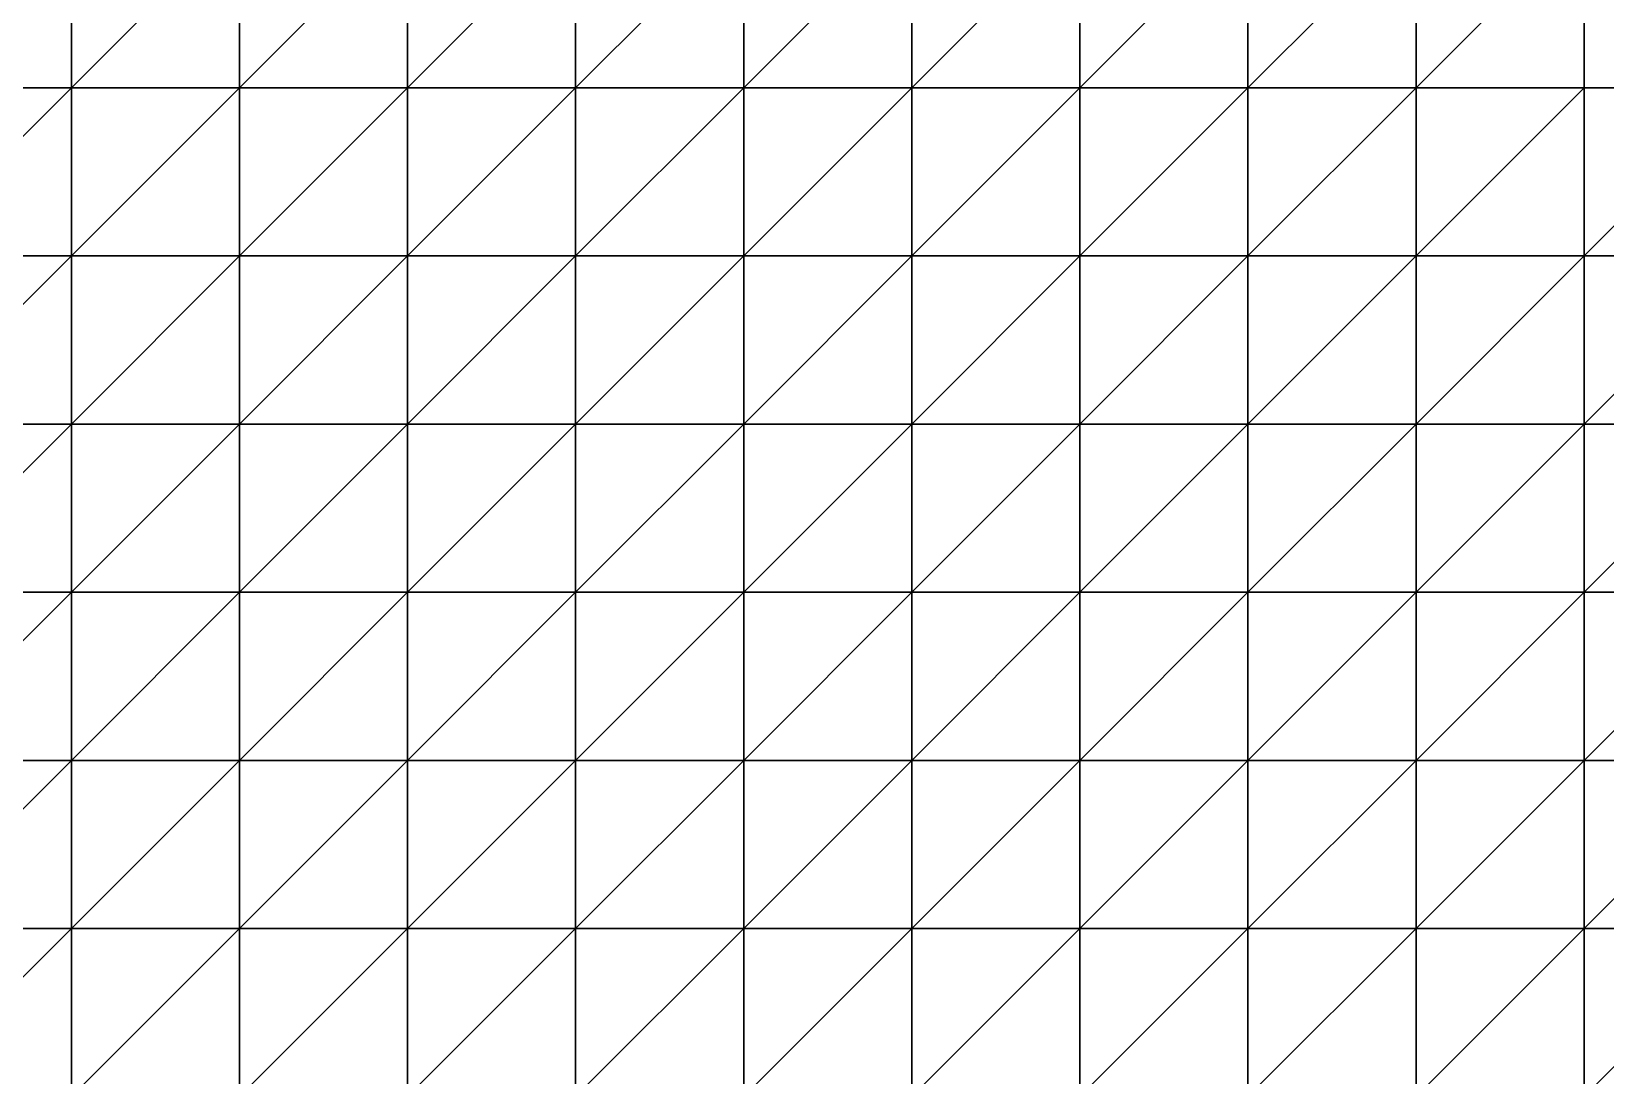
# Model space of a CAD drawing. Extents: x 292020 to 295740, y 4557680 to 4560040.
# Drawn here: x 295275.2 to 295462.5, y 4559542.5 to 4559666.7 of the extents above; entities that cross this region are included whole.
import ezdxf

# ---------------------------------------------------------------- set-up
doc = ezdxf.new("R2010")
doc.units = 0
doc.layers.add('RUN201_4_-_RUN201_NODOMAIN5_20X', color=7, linetype='CONTINUOUS')

msp = doc.modelspace()

# ---------------------------------------------------------------- linework, layer by layer
at = {"layer": 'RUN201_4_-_RUN201_NODOMAIN5_20X'}
for points in [[(295260, 4559680, 1820), (295260, 4559660, 1820), (295280, 4559680, 1820)], [(295280, 4559680, 1820), (295260, 4559660, 1820), (295280, 4559660, 1820)], [(295280, 4559680, 1900), (295260, 4559660, 1900), (295260, 4559680, 1900)], [(295280, 4559660, 1900), (295260, 4559660, 1900), (295280, 4559680, 1900)], [(295280, 4559680, 1820), (295280, 4559660, 1820), (295300, 4559680, 1820)], [(295300, 4559680, 1820), (295280, 4559660, 1820), (295300, 4559660, 1820)], [(295300, 4559680, 1900), (295280, 4559660, 1900), (295280, 4559680, 1900)], [(295300, 4559660, 1900), (295280, 4559660, 1900), (295300, 4559680, 1900)], [(295300, 4559680, 1820), (295300, 4559660, 1820), (295320, 4559680, 1820)], [(295320, 4559680, 1820), (295300, 4559660, 1820), (295320, 4559660, 1820)], [(295320, 4559680, 1900), (295300, 4559660, 1900), (295300, 4559680, 1900)], [(295320, 4559660, 1900), (295300, 4559660, 1900), (295320, 4559680, 1900)], [(295320, 4559680, 1820), (295320, 4559660, 1820), (295340, 4559680, 1820)], [(295340, 4559680, 1820), (295320, 4559660, 1820), (295340, 4559660, 1820)], [(295340, 4559680, 1900), (295320, 4559660, 1900), (295320, 4559680, 1900)], [(295340, 4559660, 1900), (295320, 4559660, 1900), (295340, 4559680, 1900)], [(295340, 4559680, 1820), (295340, 4559660, 1820), (295360, 4559680, 1820)], [(295360, 4559680, 1820), (295340, 4559660, 1820), (295360, 4559660, 1820)], [(295360, 4559680, 1900), (295340, 4559660, 1900), (295340, 4559680, 1900)], [(295360, 4559660, 1900), (295340, 4559660, 1900), (295360, 4559680, 1900)], [(295360, 4559680, 1820), (295360, 4559660, 1820), (295380, 4559680, 1820)], [(295380, 4559680, 1820), (295360, 4559660, 1820), (295380, 4559660, 1820)], [(295380, 4559680, 1900), (295360, 4559660, 1900), (295360, 4559680, 1900)], [(295380, 4559660, 1900), (295360, 4559660, 1900), (295380, 4559680, 1900)], [(295380, 4559660, 1820), (295380, 4559660, 1840), (295380, 4559680, 1820)], [(295380, 4559680, 1820), (295380, 4559660, 1840), (295380, 4559680, 1840)], [(295380, 4559680, 1840), (295380, 4559660, 1840), (295400, 4559680, 1840)], [(295400, 4559680, 1840), (295380, 4559660, 1840), (295400, 4559660, 1840)], [(295400, 4559680, 1900), (295380, 4559660, 1900), (295380, 4559680, 1900)], [(295400, 4559660, 1900), (295380, 4559660, 1900), (295400, 4559680, 1900)], [(295400, 4559660, 1840), (295400, 4559660, 1860), (295400, 4559680, 1840)], [(295400, 4559680, 1840), (295400, 4559660, 1860), (295400, 4559680, 1860)], [(295400, 4559680, 1860), (295400, 4559660, 1860), (295420, 4559680, 1860)], [(295420, 4559680, 1860), (295400, 4559660, 1860), (295420, 4559660, 1860)], [(295420, 4559680, 1900), (295400, 4559660, 1900), (295400, 4559680, 1900)], [(295420, 4559660, 1900), (295400, 4559660, 1900), (295420, 4559680, 1900)], [(295420, 4559660, 1860), (295420, 4559660, 1880), (295420, 4559680, 1860)], [(295420, 4559680, 1860), (295420, 4559660, 1880), (295420, 4559680, 1880)], [(295420, 4559680, 1880), (295420, 4559660, 1880), (295440, 4559680, 1880)], [(295440, 4559680, 1880), (295420, 4559660, 1880), (295440, 4559660, 1880)], [(295440, 4559680, 1900), (295420, 4559660, 1900), (295420, 4559680, 1900)], [(295440, 4559660, 1900), (295420, 4559660, 1900), (295440, 4559680, 1900)], [(295440, 4559680, 1880), (295440, 4559660, 1880), (295460, 4559680, 1880)], [(295460, 4559680, 1880), (295440, 4559660, 1880), (295460, 4559660, 1880)], [(295460, 4559680, 1900), (295440, 4559660, 1900), (295440, 4559680, 1900)], [(295460, 4559660, 1900), (295440, 4559660, 1900), (295460, 4559680, 1900)], [(295460, 4559660, 1880), (295460, 4559660, 1900), (295460, 4559680, 1880)], [(295460, 4559680, 1880), (295460, 4559660, 1900), (295460, 4559680, 1900)], [(295260, 4559660, 1820), (295260, 4559660, 1840), (295280, 4559660, 1820)], [(295280, 4559660, 1820), (295260, 4559660, 1840), (295280, 4559660, 1840)], [(295260, 4559660, 1840), (295260, 4559640, 1840), (295280, 4559660, 1840)], [(295280, 4559660, 1840), (295260, 4559640, 1840), (295280, 4559640, 1840)], [(295280, 4559660, 1900), (295260, 4559640, 1900), (295260, 4559660, 1900)], [(295280, 4559640, 1900), (295260, 4559640, 1900), (295280, 4559660, 1900)], [(295280, 4559660, 1820), (295280, 4559660, 1840), (295300, 4559660, 1820)], [(295300, 4559660, 1820), (295280, 4559660, 1840), (295300, 4559660, 1840)], [(295280, 4559660, 1840), (295280, 4559640, 1840), (295300, 4559660, 1840)], [(295300, 4559660, 1840), (295280, 4559640, 1840), (295300, 4559640, 1840)], [(295300, 4559660, 1900), (295280, 4559640, 1900), (295280, 4559660, 1900)], [(295300, 4559640, 1900), (295280, 4559640, 1900), (295300, 4559660, 1900)], [(295300, 4559660, 1820), (295300, 4559660, 1840), (295320, 4559660, 1820)], [(295320, 4559660, 1820), (295300, 4559660, 1840), (295320, 4559660, 1840)], [(295300, 4559660, 1840), (295300, 4559640, 1840), (295320, 4559660, 1840)], [(295320, 4559660, 1840), (295300, 4559640, 1840), (295320, 4559640, 1840)], [(295320, 4559660, 1900), (295300, 4559640, 1900), (295300, 4559660, 1900)], [(295320, 4559640, 1900), (295300, 4559640, 1900), (295320, 4559660, 1900)], [(295320, 4559660, 1820), (295320, 4559660, 1840), (295340, 4559660, 1820)], [(295340, 4559660, 1820), (295320, 4559660, 1840), (295340, 4559660, 1840)], [(295320, 4559660, 1840), (295320, 4559640, 1840), (295340, 4559660, 1840)], [(295340, 4559660, 1840), (295320, 4559640, 1840), (295340, 4559640, 1840)], [(295340, 4559660, 1900), (295320, 4559640, 1900), (295320, 4559660, 1900)], [(295340, 4559640, 1900), (295320, 4559640, 1900), (295340, 4559660, 1900)], [(295340, 4559660, 1820), (295340, 4559660, 1840), (295360, 4559660, 1820)], [(295360, 4559660, 1820), (295340, 4559660, 1840), (295360, 4559660, 1840)], [(295340, 4559660, 1840), (295340, 4559640, 1840), (295360, 4559660, 1840)], [(295360, 4559660, 1840), (295340, 4559640, 1840), (295360, 4559640, 1840)], [(295360, 4559660, 1900), (295340, 4559640, 1900), (295340, 4559660, 1900)], [(295360, 4559640, 1900), (295340, 4559640, 1900), (295360, 4559660, 1900)], [(295360, 4559660, 1820), (295360, 4559660, 1840), (295380, 4559660, 1820)], [(295380, 4559660, 1820), (295360, 4559660, 1840), (295380, 4559660, 1840)], [(295360, 4559660, 1840), (295360, 4559640, 1840), (295380, 4559660, 1840)], [(295380, 4559660, 1840), (295360, 4559640, 1840), (295380, 4559640, 1840)], [(295380, 4559660, 1900), (295360, 4559640, 1900), (295360, 4559660, 1900)], [(295380, 4559640, 1900), (295360, 4559640, 1900), (295380, 4559660, 1900)], [(295380, 4559660, 1820), (295380, 4559640, 1820), (295400, 4559660, 1820)], [(295400, 4559660, 1820), (295380, 4559640, 1820), (295400, 4559640, 1820)], [(295400, 4559660, 1820), (295380, 4559660, 1840), (295380, 4559660, 1820)], [(295400, 4559660, 1840), (295380, 4559660, 1840), (295400, 4559660, 1820)], [(295380, 4559660, 1820), (295380, 4559640, 1840), (295380, 4559640, 1820)], [(295380, 4559660, 1840), (295380, 4559640, 1840), (295380, 4559660, 1820)], [(295400, 4559660, 1900), (295380, 4559640, 1900), (295380, 4559660, 1900)], [(295400, 4559640, 1900), (295380, 4559640, 1900), (295400, 4559660, 1900)], [(295400, 4559640, 1820), (295400, 4559640, 1840), (295400, 4559660, 1820)], [(295400, 4559660, 1820), (295400, 4559640, 1840), (295400, 4559660, 1840)], [(295400, 4559660, 1840), (295400, 4559640, 1840), (295420, 4559660, 1840)], [(295420, 4559660, 1840), (295400, 4559640, 1840), (295420, 4559640, 1840)], [(295420, 4559660, 1840), (295400, 4559660, 1860), (295400, 4559660, 1840)], [(295420, 4559660, 1860), (295400, 4559660, 1860), (295420, 4559660, 1840)], [(295420, 4559660, 1920), (295400, 4559640, 1920), (295400, 4559660, 1920)], [(295420, 4559640, 1920), (295400, 4559640, 1920), (295420, 4559660, 1920)], [(295420, 4559660, 1900), (295400, 4559660, 1920), (295400, 4559660, 1900)], [(295420, 4559660, 1920), (295400, 4559660, 1920), (295420, 4559660, 1900)], [(295400, 4559660, 1900), (295400, 4559640, 1920), (295400, 4559640, 1900)], [(295400, 4559660, 1920), (295400, 4559640, 1920), (295400, 4559660, 1900)], [(295420, 4559640, 1840), (295420, 4559640, 1860), (295420, 4559660, 1840)], [(295420, 4559660, 1840), (295420, 4559640, 1860), (295420, 4559660, 1860)], [(295420, 4559660, 1860), (295420, 4559640, 1860), (295440, 4559660, 1860)], [(295440, 4559660, 1860), (295420, 4559640, 1860), (295440, 4559640, 1860)], [(295440, 4559660, 1860), (295420, 4559660, 1880), (295420, 4559660, 1860)], [(295440, 4559660, 1880), (295420, 4559660, 1880), (295440, 4559660, 1860)], [(295440, 4559660, 1920), (295420, 4559640, 1920), (295420, 4559660, 1920)], [(295440, 4559640, 1920), (295420, 4559640, 1920), (295440, 4559660, 1920)], [(295440, 4559660, 1900), (295420, 4559660, 1920), (295420, 4559660, 1900)], [(295440, 4559660, 1920), (295420, 4559660, 1920), (295440, 4559660, 1900)], [(295440, 4559640, 1860), (295440, 4559640, 1880), (295440, 4559660, 1860)], [(295440, 4559660, 1860), (295440, 4559640, 1880), (295440, 4559660, 1880)], [(295440, 4559660, 1880), (295440, 4559640, 1880), (295460, 4559660, 1880)], [(295460, 4559660, 1880), (295440, 4559640, 1880), (295460, 4559640, 1880)], [(295460, 4559660, 1920), (295440, 4559640, 1920), (295440, 4559660, 1920)], [(295460, 4559640, 1920), (295440, 4559640, 1920), (295460, 4559660, 1920)], [(295460, 4559660, 1900), (295440, 4559660, 1920), (295440, 4559660, 1900)], [(295460, 4559660, 1920), (295440, 4559660, 1920), (295460, 4559660, 1900)], [(295460, 4559660, 1880), (295460, 4559640, 1880), (295480, 4559660, 1880)], [(295480, 4559660, 1880), (295460, 4559640, 1880), (295480, 4559640, 1880)], [(295480, 4559660, 1900), (295460, 4559640, 1900), (295460, 4559660, 1900)], [(295480, 4559640, 1900), (295460, 4559640, 1900), (295480, 4559660, 1900)], [(295480, 4559660, 1880), (295460, 4559660, 1900), (295460, 4559660, 1880)], [(295480, 4559660, 1900), (295460, 4559660, 1900), (295480, 4559660, 1880)], [(295460, 4559640, 1900), (295460, 4559640, 1920), (295460, 4559660, 1900)], [(295460, 4559660, 1900), (295460, 4559640, 1920), (295460, 4559660, 1920)], [(295260, 4559640, 1840), (295260, 4559620, 1840), (295280, 4559640, 1840)], [(295280, 4559640, 1840), (295260, 4559620, 1840), (295280, 4559620, 1840)], [(295280, 4559640, 1900), (295260, 4559620, 1900), (295260, 4559640, 1900)], [(295280, 4559620, 1900), (295260, 4559620, 1900), (295280, 4559640, 1900)], [(295280, 4559640, 1840), (295280, 4559620, 1840), (295300, 4559640, 1840)], [(295300, 4559640, 1840), (295280, 4559620, 1840), (295300, 4559620, 1840)], [(295300, 4559640, 1900), (295280, 4559620, 1900), (295280, 4559640, 1900)], [(295300, 4559620, 1900), (295280, 4559620, 1900), (295300, 4559640, 1900)], [(295300, 4559640, 1840), (295300, 4559620, 1840), (295320, 4559640, 1840)], [(295320, 4559640, 1840), (295300, 4559620, 1840), (295320, 4559620, 1840)], [(295320, 4559640, 1900), (295300, 4559620, 1900), (295300, 4559640, 1900)], [(295320, 4559620, 1900), (295300, 4559620, 1900), (295320, 4559640, 1900)], [(295320, 4559640, 1820), (295320, 4559620, 1820), (295340, 4559640, 1820)], [(295340, 4559640, 1820), (295320, 4559620, 1820), (295340, 4559620, 1820)], [(295340, 4559640, 1820), (295320, 4559640, 1840), (295320, 4559640, 1820)], [(295340, 4559640, 1840), (295320, 4559640, 1840), (295340, 4559640, 1820)], [(295320, 4559640, 1820), (295320, 4559620, 1840), (295320, 4559620, 1820)], [(295320, 4559640, 1840), (295320, 4559620, 1840), (295320, 4559640, 1820)], [(295340, 4559640, 1920), (295320, 4559620, 1920), (295320, 4559640, 1920)], [(295340, 4559620, 1920), (295320, 4559620, 1920), (295340, 4559640, 1920)], [(295340, 4559640, 1900), (295320, 4559640, 1920), (295320, 4559640, 1900)], [(295340, 4559640, 1920), (295320, 4559640, 1920), (295340, 4559640, 1900)], [(295320, 4559640, 1900), (295320, 4559620, 1920), (295320, 4559620, 1900)], [(295320, 4559640, 1920), (295320, 4559620, 1920), (295320, 4559640, 1900)], [(295340, 4559640, 1820), (295340, 4559620, 1820), (295360, 4559640, 1820)], [(295360, 4559640, 1820), (295340, 4559620, 1820), (295360, 4559620, 1820)], [(295360, 4559640, 1820), (295340, 4559640, 1840), (295340, 4559640, 1820)], [(295360, 4559640, 1840), (295340, 4559640, 1840), (295360, 4559640, 1820)], [(295360, 4559640, 1920), (295340, 4559620, 1920), (295340, 4559640, 1920)], [(295360, 4559620, 1920), (295340, 4559620, 1920), (295360, 4559640, 1920)], [(295360, 4559640, 1900), (295340, 4559640, 1920), (295340, 4559640, 1900)], [(295360, 4559640, 1920), (295340, 4559640, 1920), (295360, 4559640, 1900)], [(295360, 4559640, 1820), (295360, 4559620, 1820), (295380, 4559640, 1820)], [(295380, 4559640, 1820), (295360, 4559620, 1820), (295380, 4559620, 1820)], [(295380, 4559640, 1820), (295360, 4559640, 1840), (295360, 4559640, 1820)], [(295380, 4559640, 1840), (295360, 4559640, 1840), (295380, 4559640, 1820)], [(295380, 4559640, 1920), (295360, 4559620, 1920), (295360, 4559640, 1920)], [(295380, 4559620, 1920), (295360, 4559620, 1920), (295380, 4559640, 1920)], [(295380, 4559640, 1900), (295360, 4559640, 1920), (295360, 4559640, 1900)], [(295380, 4559640, 1920), (295360, 4559640, 1920), (295380, 4559640, 1900)], [(295380, 4559640, 1820), (295380, 4559620, 1820), (295400, 4559640, 1820)], [(295400, 4559640, 1820), (295380, 4559620, 1820), (295400, 4559620, 1820)], [(295400, 4559640, 1920), (295380, 4559620, 1920), (295380, 4559640, 1920)], [(295400, 4559620, 1920), (295380, 4559620, 1920), (295400, 4559640, 1920)], [(295400, 4559640, 1900), (295380, 4559640, 1920), (295380, 4559640, 1900)], [(295400, 4559640, 1920), (295380, 4559640, 1920), (295400, 4559640, 1900)], [(295400, 4559640, 1820), (295400, 4559620, 1820), (295420, 4559640, 1820)], [(295420, 4559640, 1820), (295400, 4559620, 1820), (295420, 4559620, 1820)], [(295420, 4559640, 1820), (295400, 4559640, 1840), (295400, 4559640, 1820)], [(295420, 4559640, 1840), (295400, 4559640, 1840), (295420, 4559640, 1820)], [(295420, 4559640, 1920), (295400, 4559620, 1920), (295400, 4559640, 1920)], [(295420, 4559620, 1920), (295400, 4559620, 1920), (295420, 4559640, 1920)], [(295420, 4559620, 1820), (295420, 4559620, 1840), (295420, 4559640, 1820)], [(295420, 4559640, 1820), (295420, 4559620, 1840), (295420, 4559640, 1840)], [(295420, 4559640, 1840), (295420, 4559620, 1840), (295440, 4559640, 1840)], [(295440, 4559640, 1840), (295420, 4559620, 1840), (295440, 4559620, 1840)], [(295440, 4559640, 1840), (295420, 4559640, 1860), (295420, 4559640, 1840)], [(295440, 4559640, 1860), (295420, 4559640, 1860), (295440, 4559640, 1840)], [(295440, 4559640, 1920), (295420, 4559620, 1920), (295420, 4559640, 1920)], [(295440, 4559620, 1920), (295420, 4559620, 1920), (295440, 4559640, 1920)], [(295440, 4559620, 1840), (295440, 4559620, 1860), (295440, 4559640, 1840)], [(295440, 4559640, 1840), (295440, 4559620, 1860), (295440, 4559640, 1860)], [(295440, 4559640, 1860), (295440, 4559620, 1860), (295460, 4559640, 1860)], [(295460, 4559640, 1860), (295440, 4559620, 1860), (295460, 4559620, 1860)], [(295460, 4559640, 1860), (295440, 4559640, 1880), (295440, 4559640, 1860)], [(295460, 4559640, 1880), (295440, 4559640, 1880), (295460, 4559640, 1860)], [(295460, 4559640, 1920), (295440, 4559620, 1920), (295440, 4559640, 1920)], [(295460, 4559620, 1920), (295440, 4559620, 1920), (295460, 4559640, 1920)], [(295460, 4559620, 1860), (295460, 4559620, 1880), (295460, 4559640, 1860)], [(295460, 4559640, 1860), (295460, 4559620, 1880), (295460, 4559640, 1880)], [(295460, 4559640, 1880), (295460, 4559620, 1880), (295480, 4559640, 1880)], [(295480, 4559640, 1880), (295460, 4559620, 1880), (295480, 4559620, 1880)], [(295480, 4559640, 1920), (295460, 4559620, 1920), (295460, 4559640, 1920)], [(295480, 4559620, 1920), (295460, 4559620, 1920), (295480, 4559640, 1920)], [(295480, 4559640, 1900), (295460, 4559640, 1920), (295460, 4559640, 1900)], [(295480, 4559640, 1920), (295460, 4559640, 1920), (295480, 4559640, 1900)], [(295260, 4559620, 1820), (295260, 4559600, 1820), (295280, 4559620, 1820)], [(295280, 4559620, 1820), (295260, 4559600, 1820), (295280, 4559600, 1820)], [(295280, 4559620, 1820), (295260, 4559620, 1840), (295260, 4559620, 1820)], [(295280, 4559620, 1840), (295260, 4559620, 1840), (295280, 4559620, 1820)], [(295280, 4559620, 1900), (295260, 4559600, 1900), (295260, 4559620, 1900)], [(295280, 4559600, 1900), (295260, 4559600, 1900), (295280, 4559620, 1900)], [(295280, 4559620, 1820), (295280, 4559600, 1820), (295300, 4559620, 1820)], [(295300, 4559620, 1820), (295280, 4559600, 1820), (295300, 4559600, 1820)], [(295300, 4559620, 1820), (295280, 4559620, 1840), (295280, 4559620, 1820)], [(295300, 4559620, 1840), (295280, 4559620, 1840), (295300, 4559620, 1820)], [(295300, 4559620, 1900), (295280, 4559600, 1900), (295280, 4559620, 1900)], [(295300, 4559600, 1900), (295280, 4559600, 1900), (295300, 4559620, 1900)], [(295300, 4559620, 1820), (295300, 4559600, 1820), (295320, 4559620, 1820)], [(295320, 4559620, 1820), (295300, 4559600, 1820), (295320, 4559600, 1820)], [(295320, 4559620, 1820), (295300, 4559620, 1840), (295300, 4559620, 1820)], [(295320, 4559620, 1840), (295300, 4559620, 1840), (295320, 4559620, 1820)], [(295320, 4559620, 1920), (295300, 4559600, 1920), (295300, 4559620, 1920)], [(295320, 4559600, 1920), (295300, 4559600, 1920), (295320, 4559620, 1920)], [(295320, 4559620, 1900), (295300, 4559620, 1920), (295300, 4559620, 1900)], [(295320, 4559620, 1920), (295300, 4559620, 1920), (295320, 4559620, 1900)], [(295300, 4559620, 1900), (295300, 4559600, 1920), (295300, 4559600, 1900)], [(295300, 4559620, 1920), (295300, 4559600, 1920), (295300, 4559620, 1900)], [(295320, 4559620, 1800), (295320, 4559600, 1800), (295340, 4559620, 1800)], [(295340, 4559620, 1800), (295320, 4559600, 1800), (295340, 4559600, 1800)], [(295340, 4559620, 1800), (295320, 4559620, 1820), (295320, 4559620, 1800)], [(295340, 4559620, 1820), (295320, 4559620, 1820), (295340, 4559620, 1800)], [(295320, 4559620, 1800), (295320, 4559600, 1820), (295320, 4559600, 1800)], [(295320, 4559620, 1820), (295320, 4559600, 1820), (295320, 4559620, 1800)], [(295340, 4559620, 1920), (295320, 4559600, 1920), (295320, 4559620, 1920)], [(295340, 4559600, 1920), (295320, 4559600, 1920), (295340, 4559620, 1920)], [(295340, 4559620, 1800), (295340, 4559600, 1800), (295360, 4559620, 1800)], [(295360, 4559620, 1800), (295340, 4559600, 1800), (295360, 4559600, 1800)], [(295360, 4559620, 1800), (295340, 4559620, 1820), (295340, 4559620, 1800)], [(295360, 4559620, 1820), (295340, 4559620, 1820), (295360, 4559620, 1800)], [(295360, 4559620, 1920), (295340, 4559600, 1920), (295340, 4559620, 1920)], [(295360, 4559600, 1920), (295340, 4559600, 1920), (295360, 4559620, 1920)], [(295360, 4559620, 1800), (295360, 4559600, 1800), (295380, 4559620, 1800)], [(295380, 4559620, 1800), (295360, 4559600, 1800), (295380, 4559600, 1800)], [(295380, 4559620, 1800), (295360, 4559620, 1820), (295360, 4559620, 1800)], [(295380, 4559620, 1820), (295360, 4559620, 1820), (295380, 4559620, 1800)], [(295380, 4559620, 1920), (295360, 4559600, 1920), (295360, 4559620, 1920)], [(295380, 4559600, 1920), (295360, 4559600, 1920), (295380, 4559620, 1920)], [(295380, 4559620, 1800), (295380, 4559600, 1800), (295400, 4559620, 1800)], [(295400, 4559620, 1800), (295380, 4559600, 1800), (295400, 4559600, 1800)], [(295400, 4559620, 1800), (295380, 4559620, 1820), (295380, 4559620, 1800)], [(295400, 4559620, 1820), (295380, 4559620, 1820), (295400, 4559620, 1800)], [(295400, 4559620, 1920), (295380, 4559600, 1920), (295380, 4559620, 1920)], [(295400, 4559600, 1920), (295380, 4559600, 1920), (295400, 4559620, 1920)], [(295400, 4559600, 1800), (295400, 4559600, 1820), (295400, 4559620, 1800)], [(295400, 4559620, 1800), (295400, 4559600, 1820), (295400, 4559620, 1820)], [(295400, 4559620, 1820), (295400, 4559600, 1820), (295420, 4559620, 1820)], [(295420, 4559620, 1820), (295400, 4559600, 1820), (295420, 4559600, 1820)], [(295420, 4559620, 1920), (295400, 4559600, 1920), (295400, 4559620, 1920)], [(295420, 4559600, 1920), (295400, 4559600, 1920), (295420, 4559620, 1920)], [(295420, 4559620, 1820), (295420, 4559600, 1820), (295440, 4559620, 1820)], [(295440, 4559620, 1820), (295420, 4559600, 1820), (295440, 4559600, 1820)], [(295440, 4559620, 1820), (295420, 4559620, 1840), (295420, 4559620, 1820)], [(295440, 4559620, 1840), (295420, 4559620, 1840), (295440, 4559620, 1820)], [(295440, 4559620, 1920), (295420, 4559600, 1920), (295420, 4559620, 1920)], [(295440, 4559600, 1920), (295420, 4559600, 1920), (295440, 4559620, 1920)], [(295440, 4559600, 1820), (295440, 4559600, 1840), (295440, 4559620, 1820)], [(295440, 4559620, 1820), (295440, 4559600, 1840), (295440, 4559620, 1840)], [(295440, 4559620, 1840), (295440, 4559600, 1840), (295460, 4559620, 1840)], [(295460, 4559620, 1840), (295440, 4559600, 1840), (295460, 4559600, 1840)], [(295460, 4559620, 1840), (295440, 4559620, 1860), (295440, 4559620, 1840)], [(295460, 4559620, 1860), (295440, 4559620, 1860), (295460, 4559620, 1840)], [(295460, 4559620, 1920), (295440, 4559600, 1920), (295440, 4559620, 1920)], [(295460, 4559600, 1920), (295440, 4559600, 1920), (295460, 4559620, 1920)], [(295460, 4559600, 1840), (295460, 4559600, 1860), (295460, 4559620, 1840)], [(295460, 4559620, 1840), (295460, 4559600, 1860), (295460, 4559620, 1860)], [(295460, 4559620, 1860), (295460, 4559600, 1860), (295480, 4559620, 1860)], [(295480, 4559620, 1860), (295460, 4559600, 1860), (295480, 4559600, 1860)], [(295480, 4559620, 1860), (295460, 4559620, 1880), (295460, 4559620, 1860)], [(295480, 4559620, 1880), (295460, 4559620, 1880), (295480, 4559620, 1860)], [(295480, 4559620, 1920), (295460, 4559600, 1920), (295460, 4559620, 1920)], [(295480, 4559600, 1920), (295460, 4559600, 1920), (295480, 4559620, 1920)], [(295260, 4559600, 1800), (295260, 4559580, 1800), (295280, 4559600, 1800)], [(295280, 4559600, 1800), (295260, 4559580, 1800), (295280, 4559580, 1800)], [(295280, 4559600, 1800), (295260, 4559600, 1820), (295260, 4559600, 1800)], [(295280, 4559600, 1820), (295260, 4559600, 1820), (295280, 4559600, 1800)], [(295280, 4559600, 1900), (295260, 4559580, 1900), (295260, 4559600, 1900)], [(295280, 4559580, 1900), (295260, 4559580, 1900), (295280, 4559600, 1900)], [(295280, 4559600, 1800), (295280, 4559580, 1800), (295300, 4559600, 1800)], [(295300, 4559600, 1800), (295280, 4559580, 1800), (295300, 4559580, 1800)], [(295300, 4559600, 1800), (295280, 4559600, 1820), (295280, 4559600, 1800)], [(295300, 4559600, 1820), (295280, 4559600, 1820), (295300, 4559600, 1800)], [(295300, 4559600, 1900), (295280, 4559580, 1900), (295280, 4559600, 1900)], [(295300, 4559580, 1900), (295280, 4559580, 1900), (295300, 4559600, 1900)], [(295300, 4559600, 1800), (295300, 4559580, 1800), (295320, 4559600, 1800)], [(295320, 4559600, 1800), (295300, 4559580, 1800), (295320, 4559580, 1800)], [(295320, 4559600, 1800), (295300, 4559600, 1820), (295300, 4559600, 1800)], [(295320, 4559600, 1820), (295300, 4559600, 1820), (295320, 4559600, 1800)], [(295320, 4559600, 1920), (295300, 4559580, 1920), (295300, 4559600, 1920)], [(295320, 4559580, 1920), (295300, 4559580, 1920), (295320, 4559600, 1920)], [(295300, 4559600, 1900), (295300, 4559580, 1920), (295300, 4559580, 1900)], [(295300, 4559600, 1920), (295300, 4559580, 1920), (295300, 4559600, 1900)], [(295320, 4559600, 1800), (295320, 4559580, 1800), (295340, 4559600, 1800)], [(295340, 4559600, 1800), (295320, 4559580, 1800), (295340, 4559580, 1800)], [(295340, 4559600, 1920), (295320, 4559580, 1920), (295320, 4559600, 1920)], [(295340, 4559580, 1920), (295320, 4559580, 1920), (295340, 4559600, 1920)], [(295340, 4559600, 1800), (295340, 4559580, 1800), (295360, 4559600, 1800)], [(295360, 4559600, 1800), (295340, 4559580, 1800), (295360, 4559580, 1800)], [(295360, 4559600, 1920), (295340, 4559580, 1920), (295340, 4559600, 1920)], [(295360, 4559580, 1920), (295340, 4559580, 1920), (295360, 4559600, 1920)], [(295360, 4559600, 1800), (295360, 4559580, 1800), (295380, 4559600, 1800)], [(295380, 4559600, 1800), (295360, 4559580, 1800), (295380, 4559580, 1800)], [(295380, 4559600, 1920), (295360, 4559580, 1920), (295360, 4559600, 1920)], [(295380, 4559580, 1920), (295360, 4559580, 1920), (295380, 4559600, 1920)], [(295380, 4559600, 1800), (295380, 4559580, 1800), (295400, 4559600, 1800)], [(295400, 4559600, 1800), (295380, 4559580, 1800), (295400, 4559580, 1800)], [(295400, 4559600, 1920), (295380, 4559580, 1920), (295380, 4559600, 1920)], [(295400, 4559580, 1920), (295380, 4559580, 1920), (295400, 4559600, 1920)], [(295400, 4559600, 1800), (295400, 4559580, 1800), (295420, 4559600, 1800)], [(295420, 4559600, 1800), (295400, 4559580, 1800), (295420, 4559580, 1800)], [(295420, 4559600, 1800), (295400, 4559600, 1820), (295400, 4559600, 1800)], [(295420, 4559600, 1820), (295400, 4559600, 1820), (295420, 4559600, 1800)], [(295420, 4559600, 1920), (295400, 4559580, 1920), (295400, 4559600, 1920)], [(295420, 4559580, 1920), (295400, 4559580, 1920), (295420, 4559600, 1920)], [(295420, 4559580, 1800), (295420, 4559580, 1820), (295420, 4559600, 1800)], [(295420, 4559600, 1800), (295420, 4559580, 1820), (295420, 4559600, 1820)], [(295420, 4559600, 1820), (295420, 4559580, 1820), (295440, 4559600, 1820)], [(295440, 4559600, 1820), (295420, 4559580, 1820), (295440, 4559580, 1820)], [(295440, 4559600, 1920), (295420, 4559580, 1920), (295420, 4559600, 1920)], [(295440, 4559580, 1920), (295420, 4559580, 1920), (295440, 4559600, 1920)], [(295440, 4559580, 1820), (295440, 4559580, 1840), (295440, 4559600, 1820)], [(295440, 4559600, 1820), (295440, 4559580, 1840), (295440, 4559600, 1840)], [(295440, 4559600, 1840), (295440, 4559580, 1840), (295460, 4559600, 1840)], [(295460, 4559600, 1840), (295440, 4559580, 1840), (295460, 4559580, 1840)], [(295460, 4559600, 1920), (295440, 4559580, 1920), (295440, 4559600, 1920)], [(295460, 4559580, 1920), (295440, 4559580, 1920), (295460, 4559600, 1920)], [(295460, 4559580, 1840), (295460, 4559580, 1860), (295460, 4559600, 1840)], [(295460, 4559600, 1840), (295460, 4559580, 1860), (295460, 4559600, 1860)], [(295460, 4559600, 1860), (295460, 4559580, 1860), (295480, 4559600, 1860)], [(295480, 4559600, 1860), (295460, 4559580, 1860), (295480, 4559580, 1860)], [(295480, 4559600, 1920), (295460, 4559580, 1920), (295460, 4559600, 1920)], [(295480, 4559580, 1920), (295460, 4559580, 1920), (295480, 4559600, 1920)], [(295260, 4559580, 1800), (295260, 4559560, 1800), (295280, 4559580, 1800)], [(295280, 4559580, 1800), (295260, 4559560, 1800), (295280, 4559560, 1800)], [(295280, 4559580, 1900), (295260, 4559560, 1900), (295260, 4559580, 1900)], [(295280, 4559560, 1900), (295260, 4559560, 1900), (295280, 4559580, 1900)], [(295280, 4559580, 1800), (295280, 4559560, 1800), (295300, 4559580, 1800)], [(295300, 4559580, 1800), (295280, 4559560, 1800), (295300, 4559560, 1800)], [(295300, 4559580, 1900), (295280, 4559560, 1900), (295280, 4559580, 1900)], [(295300, 4559560, 1900), (295280, 4559560, 1900), (295300, 4559580, 1900)], [(295300, 4559580, 1800), (295300, 4559560, 1800), (295320, 4559580, 1800)], [(295320, 4559580, 1800), (295300, 4559560, 1800), (295320, 4559560, 1800)], [(295320, 4559580, 1920), (295300, 4559560, 1920), (295300, 4559580, 1920)], [(295320, 4559560, 1920), (295300, 4559560, 1920), (295320, 4559580, 1920)], [(295300, 4559580, 1900), (295300, 4559560, 1920), (295300, 4559560, 1900)], [(295300, 4559580, 1920), (295300, 4559560, 1920), (295300, 4559580, 1900)], [(295320, 4559580, 1800), (295320, 4559560, 1800), (295340, 4559580, 1800)], [(295340, 4559580, 1800), (295320, 4559560, 1800), (295340, 4559560, 1800)], [(295340, 4559580, 1920), (295320, 4559560, 1920), (295320, 4559580, 1920)], [(295340, 4559560, 1920), (295320, 4559560, 1920), (295340, 4559580, 1920)], [(295340, 4559560, 1800), (295340, 4559560, 1820), (295340, 4559580, 1800)], [(295340, 4559580, 1800), (295340, 4559560, 1820), (295340, 4559580, 1820)], [(295340, 4559580, 1800), (295340, 4559580, 1820), (295360, 4559580, 1800)], [(295360, 4559580, 1800), (295340, 4559580, 1820), (295360, 4559580, 1820)], [(295340, 4559580, 1820), (295340, 4559560, 1820), (295360, 4559580, 1820)], [(295360, 4559580, 1820), (295340, 4559560, 1820), (295360, 4559560, 1820)], [(295360, 4559580, 1920), (295340, 4559560, 1920), (295340, 4559580, 1920)], [(295360, 4559560, 1920), (295340, 4559560, 1920), (295360, 4559580, 1920)], [(295360, 4559580, 1800), (295360, 4559580, 1820), (295380, 4559580, 1800)], [(295380, 4559580, 1800), (295360, 4559580, 1820), (295380, 4559580, 1820)], [(295360, 4559580, 1820), (295360, 4559560, 1820), (295380, 4559580, 1820)], [(295380, 4559580, 1820), (295360, 4559560, 1820), (295380, 4559560, 1820)], [(295380, 4559580, 1920), (295360, 4559560, 1920), (295360, 4559580, 1920)], [(295380, 4559560, 1920), (295360, 4559560, 1920), (295380, 4559580, 1920)], [(295380, 4559580, 1800), (295380, 4559580, 1820), (295400, 4559580, 1800)], [(295400, 4559580, 1800), (295380, 4559580, 1820), (295400, 4559580, 1820)], [(295380, 4559580, 1820), (295380, 4559560, 1820), (295400, 4559580, 1820)], [(295400, 4559580, 1820), (295380, 4559560, 1820), (295400, 4559560, 1820)], [(295400, 4559580, 1920), (295380, 4559560, 1920), (295380, 4559580, 1920)], [(295400, 4559560, 1920), (295380, 4559560, 1920), (295400, 4559580, 1920)], [(295400, 4559580, 1800), (295400, 4559580, 1820), (295420, 4559580, 1800)], [(295420, 4559580, 1800), (295400, 4559580, 1820), (295420, 4559580, 1820)], [(295400, 4559580, 1820), (295400, 4559560, 1820), (295420, 4559580, 1820)], [(295420, 4559580, 1820), (295400, 4559560, 1820), (295420, 4559560, 1820)], [(295420, 4559580, 1920), (295400, 4559560, 1920), (295400, 4559580, 1920)], [(295420, 4559560, 1920), (295400, 4559560, 1920), (295420, 4559580, 1920)], [(295420, 4559580, 1820), (295420, 4559560, 1820), (295440, 4559580, 1820)], [(295440, 4559580, 1820), (295420, 4559560, 1820), (295440, 4559560, 1820)], [(295440, 4559580, 1920), (295420, 4559560, 1920), (295420, 4559580, 1920)], [(295440, 4559560, 1920), (295420, 4559560, 1920), (295440, 4559580, 1920)], [(295440, 4559580, 1820), (295440, 4559560, 1820), (295460, 4559580, 1820)], [(295460, 4559580, 1820), (295440, 4559560, 1820), (295460, 4559560, 1820)], [(295460, 4559580, 1820), (295440, 4559580, 1840), (295440, 4559580, 1820)], [(295460, 4559580, 1840), (295440, 4559580, 1840), (295460, 4559580, 1820)], [(295460, 4559580, 1920), (295440, 4559560, 1920), (295440, 4559580, 1920)], [(295460, 4559560, 1920), (295440, 4559560, 1920), (295460, 4559580, 1920)], [(295460, 4559560, 1820), (295460, 4559560, 1840), (295460, 4559580, 1820)], [(295460, 4559580, 1820), (295460, 4559560, 1840), (295460, 4559580, 1840)], [(295460, 4559580, 1840), (295460, 4559560, 1840), (295480, 4559580, 1840)], [(295480, 4559580, 1840), (295460, 4559560, 1840), (295480, 4559560, 1840)], [(295480, 4559580, 1840), (295460, 4559580, 1860), (295460, 4559580, 1840)], [(295480, 4559580, 1860), (295460, 4559580, 1860), (295480, 4559580, 1840)], [(295480, 4559580, 1920), (295460, 4559560, 1920), (295460, 4559580, 1920)], [(295480, 4559560, 1920), (295460, 4559560, 1920), (295480, 4559580, 1920)], [(295260, 4559560, 1800), (295260, 4559540, 1800), (295280, 4559560, 1800)], [(295280, 4559560, 1800), (295260, 4559540, 1800), (295280, 4559540, 1800)], [(295280, 4559560, 1900), (295260, 4559540, 1900), (295260, 4559560, 1900)], [(295280, 4559540, 1900), (295260, 4559540, 1900), (295280, 4559560, 1900)], [(295280, 4559560, 1800), (295280, 4559540, 1800), (295300, 4559560, 1800)], [(295300, 4559560, 1800), (295280, 4559540, 1800), (295300, 4559540, 1800)], [(295300, 4559560, 1900), (295280, 4559540, 1900), (295280, 4559560, 1900)], [(295300, 4559540, 1900), (295280, 4559540, 1900), (295300, 4559560, 1900)], [(295300, 4559560, 1800), (295300, 4559540, 1800), (295320, 4559560, 1800)], [(295320, 4559560, 1800), (295300, 4559540, 1800), (295320, 4559540, 1800)], [(295320, 4559560, 1920), (295300, 4559540, 1920), (295300, 4559560, 1920)], [(295320, 4559540, 1920), (295300, 4559540, 1920), (295320, 4559560, 1920)], [(295300, 4559560, 1900), (295300, 4559540, 1920), (295300, 4559540, 1900)], [(295300, 4559560, 1920), (295300, 4559540, 1920), (295300, 4559560, 1900)], [(295320, 4559560, 1800), (295320, 4559540, 1800), (295340, 4559560, 1800)], [(295340, 4559560, 1800), (295320, 4559540, 1800), (295340, 4559540, 1800)], [(295340, 4559560, 1920), (295320, 4559540, 1920), (295320, 4559560, 1920)], [(295340, 4559540, 1920), (295320, 4559540, 1920), (295340, 4559560, 1920)], [(295340, 4559540, 1800), (295340, 4559540, 1820), (295340, 4559560, 1800)], [(295340, 4559560, 1800), (295340, 4559540, 1820), (295340, 4559560, 1820)], [(295340, 4559560, 1820), (295340, 4559540, 1820), (295360, 4559560, 1820)], [(295360, 4559560, 1820), (295340, 4559540, 1820), (295360, 4559540, 1820)], [(295360, 4559560, 1920), (295340, 4559540, 1920), (295340, 4559560, 1920)], [(295360, 4559540, 1920), (295340, 4559540, 1920), (295360, 4559560, 1920)], [(295360, 4559560, 1820), (295360, 4559540, 1820), (295380, 4559560, 1820)], [(295380, 4559560, 1820), (295360, 4559540, 1820), (295380, 4559540, 1820)], [(295380, 4559560, 1920), (295360, 4559540, 1920), (295360, 4559560, 1920)], [(295380, 4559540, 1920), (295360, 4559540, 1920), (295380, 4559560, 1920)], [(295380, 4559560, 1820), (295380, 4559540, 1820), (295400, 4559560, 1820)], [(295400, 4559560, 1820), (295380, 4559540, 1820), (295400, 4559540, 1820)], [(295400, 4559560, 1920), (295380, 4559540, 1920), (295380, 4559560, 1920)], [(295400, 4559540, 1920), (295380, 4559540, 1920), (295400, 4559560, 1920)], [(295400, 4559560, 1820), (295400, 4559540, 1820), (295420, 4559560, 1820)], [(295420, 4559560, 1820), (295400, 4559540, 1820), (295420, 4559540, 1820)], [(295420, 4559560, 1920), (295400, 4559540, 1920), (295400, 4559560, 1920)], [(295420, 4559540, 1920), (295400, 4559540, 1920), (295420, 4559560, 1920)], [(295420, 4559540, 1820), (295420, 4559540, 1840), (295420, 4559560, 1820)], [(295420, 4559560, 1820), (295420, 4559540, 1840), (295420, 4559560, 1840)], [(295420, 4559560, 1820), (295420, 4559560, 1840), (295440, 4559560, 1820)], [(295440, 4559560, 1820), (295420, 4559560, 1840), (295440, 4559560, 1840)], [(295420, 4559560, 1840), (295420, 4559540, 1840), (295440, 4559560, 1840)], [(295440, 4559560, 1840), (295420, 4559540, 1840), (295440, 4559540, 1840)], [(295440, 4559560, 1920), (295420, 4559540, 1920), (295420, 4559560, 1920)], [(295440, 4559540, 1920), (295420, 4559540, 1920), (295440, 4559560, 1920)], [(295440, 4559560, 1820), (295440, 4559560, 1840), (295460, 4559560, 1820)], [(295460, 4559560, 1820), (295440, 4559560, 1840), (295460, 4559560, 1840)], [(295440, 4559560, 1840), (295440, 4559540, 1840), (295460, 4559560, 1840)], [(295460, 4559560, 1840), (295440, 4559540, 1840), (295460, 4559540, 1840)], [(295460, 4559560, 1920), (295440, 4559540, 1920), (295440, 4559560, 1920)], [(295460, 4559540, 1920), (295440, 4559540, 1920), (295460, 4559560, 1920)], [(295460, 4559560, 1840), (295460, 4559540, 1840), (295480, 4559560, 1840)], [(295480, 4559560, 1840), (295460, 4559540, 1840), (295480, 4559540, 1840)], [(295480, 4559560, 1920), (295460, 4559540, 1920), (295460, 4559560, 1920)], [(295480, 4559540, 1920), (295460, 4559540, 1920), (295480, 4559560, 1920)]]:
    msp.add_3dface(points, dxfattribs=at)

doc.saveas('drawing.dxf')
